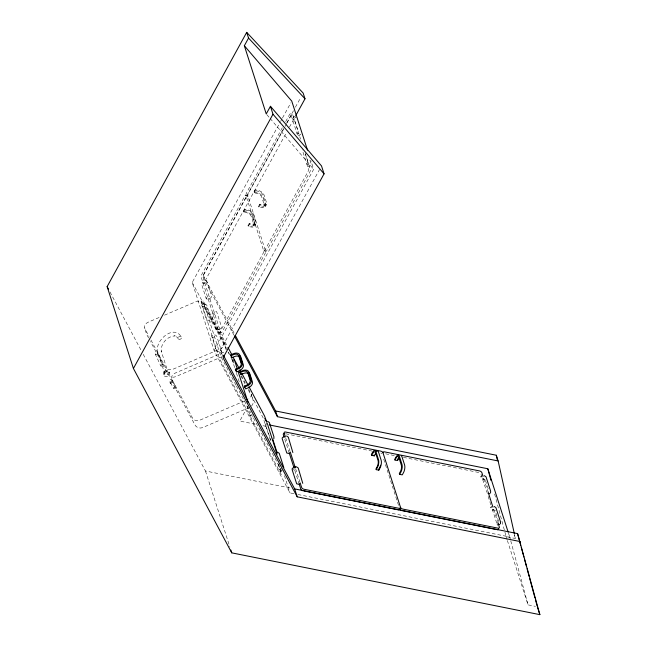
<?xml version="1.0" encoding="UTF-8"?>
<svg xmlns="http://www.w3.org/2000/svg" width="647" height="647" viewBox="0 0 647 647"><rect width="100%" height="100%" fill="white"/><g stroke="black" fill="none" stroke-linecap="round" stroke-linejoin="round"><path stroke-width="0.49" stroke-dasharray="3.23 2.43" d="M160.836 365.967L161.613 364.552L163.335 364.892L162.559 366.307L160.836 365.967L155.312 354.184L156.275 352.761L157.811 353.116L163.335 364.892M170.29 383.679L171.067 382.264L172.781 382.612L172.749 383.388L172.005 384.027L170.29 383.679L169.514 380.201L170.234 379.457L171.463 379.433L176.016 387.254L175.054 388.685L173.525 388.329L169.692 381.237L171.431 381.956L172.045 380.169L172.781 382.612M157.811 353.116L156.849 354.54L155.312 354.184M173.525 388.329L174.48 386.906L176.016 387.254M293.948 493.701L289.993 492.909L214.125 350.65L192.224 282.432L280.102 122.34M280.588 121.45L282.043 118.797M282.529 117.916L290.786 102.881M282.302 127.734L246.483 192.992A2.103 0.882 -78.7 0 0 246.07 195.92L263.555 250.381A2.103 0.882 -78.7 0 1 263.151 253.3L220.069 331.79A2.103 0.882 -78.7 0 1 218.775 331.96L201.29 277.498A2.103 0.882 -78.7 0 1 201.702 274.579L244.784 196.09A2.103 0.882 -78.7 0 1 246.07 195.92L247.947 196.292L265.432 250.753A2.103 0.882 -78.7 0 1 265.027 253.673L221.937 332.17A2.103 0.882 -78.7 0 1 220.651 332.34L203.166 277.87A2.103 0.882 -78.7 0 1 203.57 274.951L246.653 196.462A2.103 0.882 -78.7 0 1 247.947 196.292A2.103 0.882 -78.7 0 1 248.351 193.372L284.656 127.224M285.691 121.563L289.565 114.503A2.103 0.882 -78.7 0 1 290.851 114.333L297.83 136.064M233.899 335.041L205.034 280.911L203.198 275.193L283.75 128.438M286.661 123.132L293.455 110.75M295.396 107.216L300.734 97.495M285.141 126.343L286.597 123.698M287.082 122.817L291.433 114.883A2.103 0.882 -78.7 0 1 292.727 114.713L300.588 139.194M296.366 117.875L294.644 116.727L293.536 116.856L292.355 119.016L294.223 119.388M205.034 280.911L286.556 132.384M289.468 127.079L295.299 116.476M249.224 223.385L248.036 225.544L250.583 226.054A4.472 2.434 28.8 0 0 253.64 223.919L251.206 216.324A4.472 2.434 28.8 0 0 246.256 212.588L243.709 212.079L243.409 211.31L244.59 209.151L247.291 209.685A5.621 3.065 28.8 0 1 253.454 214.351L255.961 222.164A5.621 3.065 28.8 0 1 252.152 224.824L249.451 224.283L249.224 223.385L251.772 223.894A4.472 2.434 28.8 0 0 254.829 221.759L252.395 214.165A4.472 2.434 28.8 0 0 247.445 210.421L244.898 209.911L244.59 209.151M259.77 204.161L258.59 206.328L261.129 206.838A4.472 2.434 28.8 0 0 264.194 204.703L261.752 197.109A4.472 2.434 28.8 0 0 256.81 193.364L254.263 192.855L254.028 191.957L255.217 189.789L257.91 190.331A5.621 3.065 28.8 0 1 264.073 194.998L266.58 202.81A5.621 3.065 28.8 0 1 262.771 205.471L260.078 204.929L259.77 204.161L262.318 204.678A4.472 2.434 28.8 0 0 265.375 202.535L262.941 194.949A4.472 2.434 28.8 0 0 257.991 191.205L255.452 190.695L255.217 189.789M243.709 212.079L244.898 209.911M254.263 192.855L255.452 190.695M205.851 280.394L206.805 281.041L211.399 295.339L211.318 297.264L209.482 298.841L206.967 299.14L206.207 298.631L207.388 296.48L209.256 296.852M243.409 211.31L246.103 211.852A5.621 3.065 28.8 0 1 252.265 216.51L254.772 224.323A5.621 3.065 28.8 0 1 250.963 226.984L248.27 226.45L249.451 224.283M254.028 191.957L256.73 192.499A5.621 3.065 28.8 0 1 262.884 197.157L265.399 204.97A5.621 3.065 28.8 0 1 261.582 207.63L258.889 207.089L260.078 204.929M253.575 225.302L254.764 223.134M264.122 206.086L265.31 203.918M254.692 226.005L255.88 223.838M265.319 206.652L266.507 204.484M215.742 311.207L216.696 311.846L221.29 326.153L221.209 328.069L219.373 329.647L216.858 329.946L216.098 329.436L217.279 327.285L219.147 327.657M214.125 350.65L313.658 169.328L310.883 160.682M222.511 356.052L220.53 349.89L319.569 169.465M244.647 412.171L239.762 421.068L257.183 424.561M299.294 484.368L294.708 470.062L295.55 468.517L299.836 481.869M482.888 480.009L483.73 478.465M496.71 523.075L492.424 509.715L493.273 508.17L497.559 521.531M492.779 510.815L493.621 509.27M164.484 372.793L165.236 371.766L166.627 371.321L167.832 371.718M163.74 374.346L165.001 372.623L167.314 371.879L169.336 372.551M169.385 372.704L168.131 374.419L165.818 375.163L163.796 374.5M251.465 406.114C254.983 402.903 252.459 397.865 251.198 394.266M300.879 134.107L299.043 135.676L297.636 135.846M209.232 320.354L207.307 321.179L206.304 319.286L201.71 304.988L202.519 304.292L205.034 303.993L206.757 305.141L211.351 319.44L211.27 321.365L210.243 322.246M219.123 351.159L217.198 351.984L216.195 350.1L211.601 335.793L212.41 335.097L214.925 334.798L216.648 335.947L221.242 350.253L221.161 352.178L220.134 353.052M159.097 317.499L148.236 322.174A6.058 4.4 -17.8 0 0 144.774 328.466L149.045 336.464M164.532 315.17L195.321 301.931A6.058 4.4 -17.8 0 1 202.948 303.459L223.805 342.57L226.062 349.606M251.934 415.018L250.114 415.835L249.71 415.35L219.446 358.535L201.096 301.696L203.012 300.871L203.425 301.356L227.105 345.765M204.638 306.047L202.713 306.88L201.71 304.988M214.529 336.861L212.604 337.685L211.601 335.793M222.471 356.554L175.588 376.708C172.603 378.058 168.778 376.554 167.541 373.521L150.476 341.519M234.651 367.561L232.378 360.363L234.303 359.538M244.695 400.897L200.376 419.952A6.058 4.4 -17.8 0 1 192.749 418.423L171.892 379.312A6.058 4.4 -17.8 0 1 175.345 373.02L222.439 352.777A6.058 4.4 -17.8 0 1 223.943 352.291M249.588 407.4L202.697 427.554C199.721 428.904 195.895 427.4 194.658 424.367L173.8 385.256L171.544 378.22M251.271 414.784L249.993 415.334L250.114 415.835M267.211 423.389L265.294 424.214L270.891 440.405L269.88 438.52L271.805 437.687M265.642 425.314L267.567 424.489M281.696 468.501L279.771 469.326L280.782 471.218L281.898 471.081M280.483 471.526L282.407 470.701M246.919 405.774L251.157 418.067L280.992 474.016L281.396 474.51L283.321 473.677M307.527 166.651L308.934 166.481L310.77 164.912L310.851 162.987L309.323 158.224M201.096 301.696L227.55 351.03M232.378 360.363L234.683 364.407M290.519 113.856L292.387 114.228M298.817 133.694L296.949 133.314L298.13 131.163L293.536 116.856M308.708 164.5L306.84 164.12L308.021 161.968L305.263 153.388M245.739 195.434L247.607 195.815M263.895 250.858L265.763 251.238M204.662 282.545L202.794 282.173L201.613 284.324L206.207 298.631M203.15 283.273L205.018 283.645M208.091 298.679L209.968 299.051M214.553 313.358L212.685 312.978L211.504 315.129L216.098 329.436M213.041 314.078L214.909 314.458M217.982 329.485L219.859 329.857M219.115 332.445L220.983 332.817M262.989 425.726L266.855 426.502M285.731 433.781L371.928 451.064M385.58 453.806L395.495 455.787M403.421 457.38L478.715 472.48A2.103 1.148 28.8 0 1 480.559 473.491M485.137 479.435L482.533 478.909L483.382 477.365L487.668 490.725M292.096 469.536L294.708 470.062M492.424 509.715L495.028 510.24L498.708 521.684M143.238 354.313L205.463 470.992L290.665 488.081M297.911 494.494L509.723 536.978L510.507 539.889M494.623 493.976L506.14 536.646L515.416 538.514L514.543 534.584M507.369 540.496L528.041 604.864L535.465 606.352M181.257 336.715L180.068 336.359L178.718 336.917L178.014 338.058L178.354 339.109L179.551 339.465L180.893 338.907L181.597 337.774C175.078 323.217 154.35 340.322 157.739 351.806L164.807 373.804L166.02 374.201L167.403 373.756L168.163 372.729L161.143 350.868M266.887 114.705L269.484 117.738M270.139 118.498L313.658 169.328M178.354 339.109L177.399 337.338L174.164 335.704L175.167 335.93C167.395 335.947 160.011 344.067 161.459 351.855M203.198 275.193L234.432 333.763M192.224 282.432L227.315 348.232M232.435 358.745L233.858 361.414M241.444 375.64L245.237 382.749M248.553 388.968L250.923 393.416A6.058 4.4 -17.8 0 1 248.828 398.956M228.019 351.919L230.866 357.249M240.838 375.947L245.1 383.946M248.416 390.157L263.046 417.671L270.592 440.72M220.53 349.89L222.908 354.346M236.001 385.216L220.942 356.707L203.012 300.871M236.47 386.105L250.68 412.746M253.551 418.124L269.184 447.433M269.653 448.322L282.917 473.192M150.937 340.023L165.632 367.577A6.058 4.4 -17.8 0 0 173.259 369.105L220.352 348.862A6.058 4.4 -17.8 0 0 223.805 342.57M148.584 337.96L146.683 334.41L144.427 327.374M109.99 291.959L141.337 350.747M231.335 358.139L232.499 360.872M252.653 416.377L253.082 417.242M258.59 206.328L258.889 207.089M251.909 414.509L252.233 415.374M514.195 534.697L515.416 538.514M508.485 533.136L509.723 536.978M506.14 536.646L507.062 539.533M485.444 480.381L488.817 490.871M481.028 474.235L486.819 492.27M488.137 496.37L490.895 504.951M497.017 524.021L497.486 525.485M305.344 154.01L310.212 169.174A2.103 0.882 -78.7 0 1 309.808 172.094L266.718 250.583A2.103 0.882 -78.7 0 1 265.432 250.753L263.555 250.381A2.103 0.882 -78.7 0 0 264.849 250.211L307.932 171.722A2.103 0.882 -78.7 0 0 308.336 168.802L302.246 149.821M383.703 459.184L398.738 506.003M285.659 437.712L289.945 451.056M284.809 439.256L289.403 453.555M284.462 475.682L289.993 492.909M278.639 464.538L280.782 471.218M277.959 463.664L281.396 474.51M236.495 373.287L239.867 383.8M205.463 470.992L229.911 547.144M510.766 540.86L528.041 604.864M248.036 225.544L248.27 226.45M228.278 352.664A6.058 4.4 -17.8 0 1 229.337 353.375M380.857 453.029A2.103 1.148 28.8 0 1 381.698 453.668M164.508 371.103L163.254 372.818L164.281 376.028L166.303 376.691L168.616 375.947L169.878 374.233L168.843 371.022L166.829 370.359L164.508 371.103"/><path stroke-width="0.97" d="M273.843 438.706L273.924 436.782L269.33 422.475L267.607 421.326M292.865 452.536L288.311 437.162L286.597 436.013M302.756 483.341L298.21 467.967L296.488 466.819L293.973 467.118L292.137 468.687M490.547 493.038L490.628 491.113L486.034 476.815L484.312 475.666M500.438 523.852L500.519 521.927L495.925 507.62L494.203 506.472M223.385 355.235L294.668 488.906L517.592 533.613L539.865 614.65L231.747 552.853L133.419 368.475L107.135 286.613L246.701 32.35L303.16 93.071L305.004 98.789L295.784 115.587M520.139 541.539L297.208 496.831L223.078 357.815L324.058 173.849L321.51 165.931L270.446 106.286L266.24 113.945L244.34 45.727L248.545 38.068L246.701 32.35M133.419 368.475L272.985 114.212L270.446 106.286M294.118 468.226L289.403 453.555L290.252 452.01L295.258 467.603M303.111 490.79A2.103 1.148 28.8 0 1 300.798 489.043L299.294 484.368L300.143 482.824L301.648 487.498A2.103 1.148 28.8 0 0 303.961 489.245L399.078 508.324A2.103 1.148 28.8 0 0 400.509 507.321A2.103 1.148 28.8 0 0 402.822 509.076L497.931 528.154A2.103 1.148 28.8 0 0 499.363 527.151L497.866 522.477M375.47 453.782L374.322 455.876L371.702 455.351L372.85 453.256A4.472 1.868 -78.7 0 1 375.608 452.892L378.05 460.486A4.472 1.868 -78.7 0 1 377.177 466.722L376.028 468.824L376.206 469.641L378.827 470.167L380.048 467.943A5.621 2.353 -78.7 0 0 381.132 460.163L378.624 452.358A5.621 2.353 -78.7 0 0 376.465 451.258M376.206 469.641L377.427 467.417A5.621 2.353 -78.7 0 0 378.511 459.637L376.004 451.832A5.621 2.353 -78.7 0 0 372.567 452.277L371.346 454.509L371.702 455.351M379.797 467.247L378.649 469.35L378.827 470.167M398.762 458.448L397.606 460.551L394.985 460.025L396.142 457.922A4.472 1.868 -78.7 0 1 398.9 457.558L401.334 465.153A4.472 1.868 -78.7 0 1 400.469 471.396L399.312 473.499L399.66 474.348L402.28 474.874L403.502 472.65A5.621 2.353 -78.7 0 0 404.585 464.869L402.078 457.057A5.621 2.353 -78.7 0 0 401.197 455.795M397.428 459.734L398.649 457.51M399.66 474.348L400.881 472.124A5.621 2.353 -78.7 0 0 401.965 464.344L399.458 456.531A5.621 2.353 -78.7 0 0 396.021 456.984L394.799 459.208L394.985 460.025M304.106 490.992L398.228 509.868A2.103 1.148 28.8 0 0 399.66 508.874L400.509 507.321L383.016 452.86A2.103 1.148 28.8 0 0 380.703 451.113L285.594 432.034A2.103 1.148 28.8 0 0 284.162 433.037L285.359 436.774M284.082 436.313L282.246 437.882L282.205 438.731L286.799 453.037L289.403 453.555M480.77 476.839L481.797 475.966M490.661 507.644L491.688 506.771M239.738 357.686A4.472 3.049 -28.1 0 0 234.683 356.513L232.063 357.637L231.052 355.737L230.753 354.847L233.518 353.658A5.621 3.825 -28.1 0 1 239.819 355.114L242.326 362.927A5.621 3.825 -28.1 0 1 238.379 368.79L235.613 369.979L236.624 371.879L239.39 370.691A5.621 3.825 -28.1 0 0 243.337 364.827L240.83 357.015A5.621 3.825 -28.1 0 0 239.576 355.494M231.052 355.737L233.664 354.613A4.472 3.049 -28.1 0 1 238.719 355.785L241.161 363.379A4.472 3.049 -28.1 0 1 237.991 368.086L235.379 369.211L235.613 369.979M240.061 372.632L239.827 371.855L242.593 370.666A5.621 3.825 -28.1 0 1 248.893 372.13L251.4 379.935A5.621 3.825 -28.1 0 1 247.453 385.798L244.679 386.995L244.38 386.097L247 384.973A4.472 3.049 -28.1 0 0 250.171 380.266L247.728 372.68A4.472 3.049 -28.1 0 0 242.674 371.507L240.061 372.632L241.072 374.532L243.693 373.408A4.472 3.049 -28.1 0 1 248.747 374.581M235.379 335.534L275.606 410.966L496.298 455.229L498.133 460.947L514.325 533.605M234.376 335.93L277.442 416.684L498.133 460.947M269.079 424.893L487.822 468.76L508.178 532.174M487.992 493.386L489.73 493.734M299.294 484.368L296.69 483.843L292.096 469.536M497.883 524.191L499.621 524.547M496.095 529.497L401.973 510.62A2.103 1.148 28.8 0 1 399.66 508.874M277.498 452.132L279.221 453.288L283.815 467.587M248.545 38.068L305.004 98.789M244.34 45.727L291.757 101.11L307.487 150.112M272.985 114.212L324.058 173.849M228.051 347.536L231.836 354.645M238.969 368.014L234.303 359.538L237.19 368.644M239.916 369.793L240.87 371.572M241.816 373.343L247.971 384.892M248.917 386.671L264.55 415.981L266.912 422.451M264.769 418.463L266.192 421.132M230.753 354.847L232.063 357.637M239.827 371.855L241.072 374.532M235.379 369.211L236.624 371.879M244.38 386.097L244.817 386.914M244.679 386.995L245.698 388.896L248.464 387.707A5.621 3.825 -28.1 0 0 252.411 381.835L249.904 374.031A5.621 3.825 -28.1 0 0 248.642 372.51M107.135 286.613L108.559 289.29M233.26 357.306L234.424 360.039M373.974 455.035L374.322 455.876M537.317 606.724L539.865 614.65M483.083 476.427L481.878 472.69A2.103 1.148 28.8 0 0 479.564 470.935L384.447 451.857A2.103 1.148 28.8 0 0 383.016 452.86M487.975 491.663L492.965 507.216M284.211 437.388L283.313 434.582A2.103 1.148 28.8 0 1 284.745 433.579M275.606 410.966L277.442 416.684M294.668 488.906L297.208 496.831M272.791 439.329L277.086 452.722M267.211 423.389L267.567 424.489M267.874 425.427L277.102 454.194M249.046 375.527L250.575 380.274M240.037 358.632L241.566 363.379M238.104 371.507L247.922 402.086M230.825 549.999L231.747 552.853M517.592 533.613L520.746 545.316M521.272 547.265L523.908 557.01M524.434 558.959L526.537 566.756M527.062 568.713L529.165 576.509M529.691 578.458L534.956 597.957M535.481 599.906L537.059 605.754M487.822 468.76L490.96 480.397M496.298 455.229L497.389 460.138M380.59 465.177A4.472 1.868 -78.7 0 1 380.104 466.633M498.513 528.696A2.103 1.148 28.8 0 1 497.082 529.699"/></g></svg>
